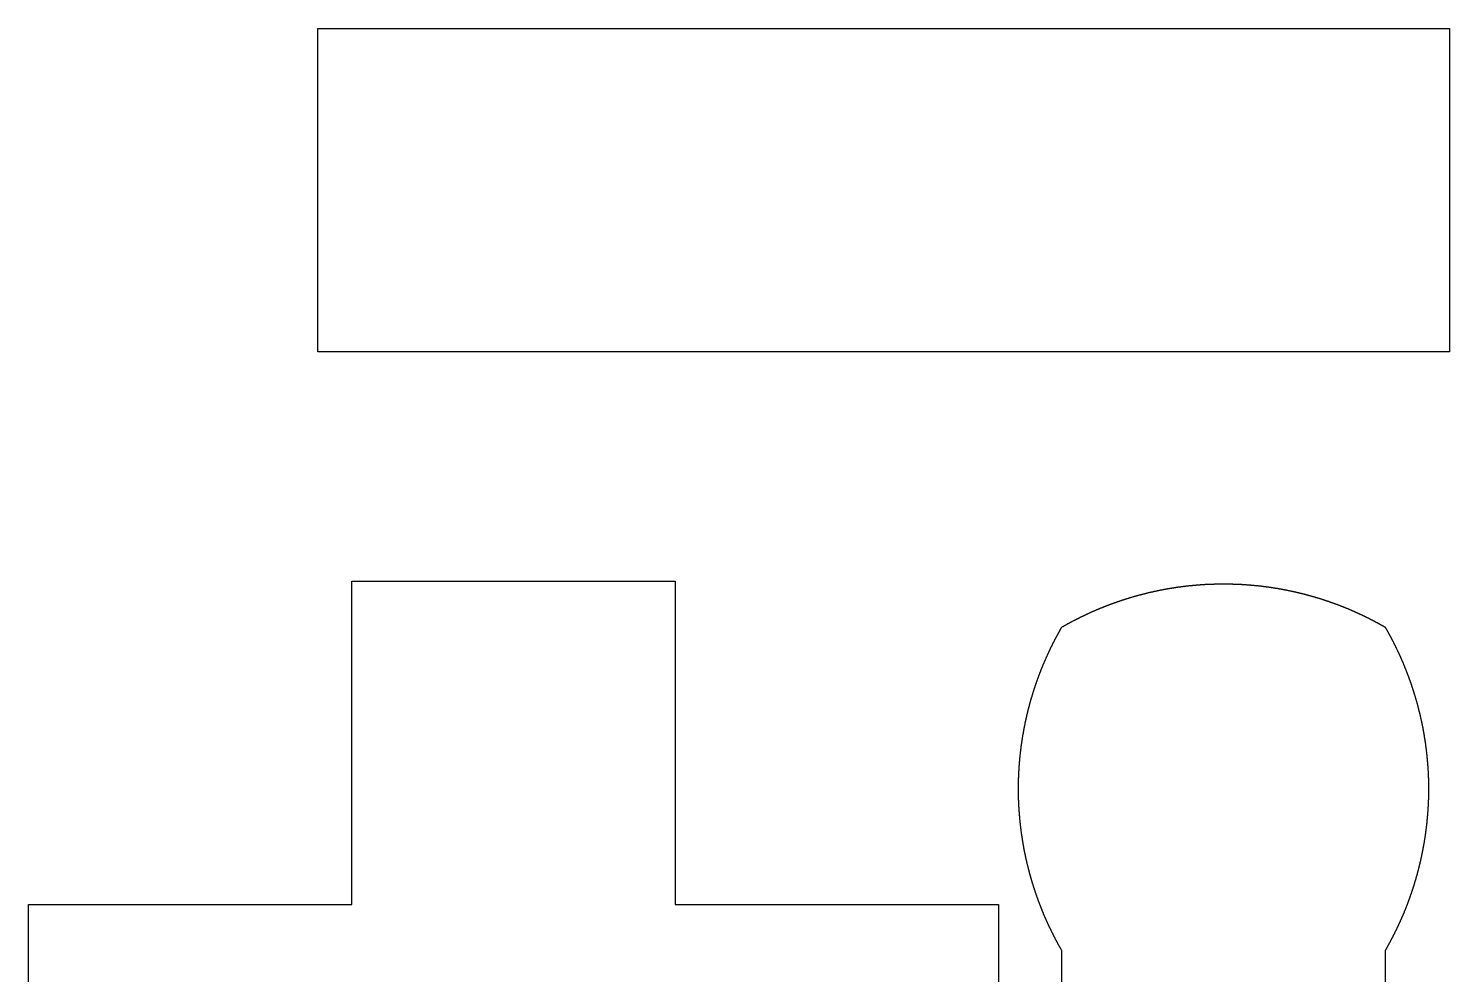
# Model space of a CAD drawing. Header units: metres. Extents: x -51 to 355, y -11 to 313.
# Drawn here: x -50.8 to 172.5, y 141.4 to 290 of the extents above; entities that cross this region are included whole.
import ezdxf

# ---------------------------------------------------------------- set-up
doc = ezdxf.new("R2010")
doc.units = ezdxf.units.M
doc.layers.add('body', color=10, linetype='Continuous')

msp = doc.modelspace()

# ---------------------------------------------------------------- linework, layer by layer
at = {"layer": 'body'}
for points in [[(172.46, 290.02), (172.46, 239.22), (121.66, 239.22), (83.56, 239.22), (45.46, 239.22), (-5.34, 239.22), (-5.34, 290.02), (45.46, 290.02), (83.56, 290.02), (121.66, 290.02), (172.46, 290.02)], [(-50.8, 101.6), (-50.8, 152.4), (-25.4, 152.4), (0, 152.4), (0, 152.4), (0, 177.8), (0, 203.2), (50.8, 203.2), (50.8, 177.8), (50.8, 152.4), (76.2, 152.4), (101.6, 152.4), (101.6, 101.6)], [(111.54, 119.77), (111.54, 145.17), (111.52, 145.2), (111.49, 145.25), (111.46, 145.31), (111.43, 145.36), (111.4, 145.42), (111.37, 145.47), (111.33, 145.53), (111.3, 145.58), (111.27, 145.64), (111.24, 145.69), (111.21, 145.75), (111.18, 145.81), (111.15, 145.86), (111.12, 145.92), (111.09, 145.97), (111.05, 146.03), (111.02, 146.08), (110.99, 146.14), (110.96, 146.2), (110.93, 146.25), (110.9, 146.31), (110.87, 146.36), (110.84, 146.42), (110.81, 146.48), (110.78, 146.53), (110.75, 146.59), (110.72, 146.65), (110.69, 146.7), (110.66, 146.76), (110.63, 146.81), (110.6, 146.87), (110.57, 146.93), (110.54, 146.98), (110.51, 147.04), (110.48, 147.1), (110.45, 147.15), (110.42, 147.21), (110.39, 147.27), (110.36, 147.32), (110.34, 147.38), (110.31, 147.44), (110.28, 147.49), (110.25, 147.55), (110.22, 147.61), (110.19, 147.66), (110.16, 147.72), (110.13, 147.78), (110.11, 147.83), (110.08, 147.89), (110.05, 147.95), (110.02, 148.01), (109.99, 148.06), (109.96, 148.12), (109.94, 148.18), (109.91, 148.23), (109.88, 148.29), (109.85, 148.35), (109.82, 148.41), (109.8, 148.46), (109.77, 148.52), (109.74, 148.58), (109.71, 148.64), (109.69, 148.69), (109.66, 148.75), (109.63, 148.81), (109.6, 148.87), (109.58, 148.92), (109.55, 148.98), (109.52, 149.04), (109.49, 149.1), (109.47, 149.15), (109.44, 149.21), (109.41, 149.27), (109.39, 149.33), (109.36, 149.39), (109.33, 149.44), (109.31, 149.5), (109.28, 149.56), (109.26, 149.62), (109.23, 149.68), (109.2, 149.73), (109.18, 149.79), (109.15, 149.85), (109.12, 149.91), (109.1, 149.97), (109.07, 150.03), (109.05, 150.08), (109.02, 150.14), (109, 150.2), (108.97, 150.26), (108.95, 150.32), (108.92, 150.38), (108.89, 150.43), (108.87, 150.49), (108.84, 150.55), (108.82, 150.61), (108.79, 150.67), (108.77, 150.73), (108.74, 150.79), (108.72, 150.85), (108.69, 150.9), (108.67, 150.96), (108.65, 151.02), (108.62, 151.08), (108.6, 151.14), (108.57, 151.2), (108.55, 151.26), (108.52, 151.32), (108.5, 151.37), (108.48, 151.43), (108.45, 151.49), (108.43, 151.55), (108.4, 151.61), (108.38, 151.67), (108.36, 151.73), (108.33, 151.79), (108.31, 151.85), (108.29, 151.91), (108.26, 151.97), (108.24, 152.03), (108.22, 152.09), (108.19, 152.14), (108.17, 152.2), (108.15, 152.26), (108.12, 152.32), (108.1, 152.38), (108.08, 152.44), (108.06, 152.5), (108.03, 152.56), (108.01, 152.62), (107.99, 152.68), (107.97, 152.74), (107.94, 152.8), (107.92, 152.86), (107.9, 152.92), (107.88, 152.98), (107.85, 153.04), (107.83, 153.1), (107.81, 153.16), (107.79, 153.22), (107.77, 153.28), (107.75, 153.34), (107.72, 153.4), (107.7, 153.46), (107.68, 153.52), (107.66, 153.58), (107.64, 153.64), (107.62, 153.7), (107.6, 153.76), (107.57, 153.82), (107.55, 153.88), (107.53, 153.94), (107.51, 154), (107.49, 154.06), (107.47, 154.12), (107.45, 154.18), (107.43, 154.24), (107.41, 154.3), (107.39, 154.36), (107.37, 154.42), (107.35, 154.48), (107.33, 154.54), (107.31, 154.6), (107.29, 154.66), (107.27, 154.72), (107.25, 154.79), (107.23, 154.85), (107.21, 154.91), (107.19, 154.97), (107.17, 155.03), (107.15, 155.09), (107.13, 155.15), (107.11, 155.21), (107.09, 155.27), (107.07, 155.33), (107.05, 155.39), (107.03, 155.45), (107.02, 155.51), (107, 155.58), (106.98, 155.64), (106.96, 155.7), (106.94, 155.76), (106.92, 155.82), (106.9, 155.88), (106.89, 155.94), (106.87, 156), (106.85, 156.06), (106.83, 156.12), (106.81, 156.19), (106.79, 156.25), (106.78, 156.31), (106.76, 156.37), (106.74, 156.43), (106.72, 156.49), (106.71, 156.55), (106.69, 156.61), (106.67, 156.68), (106.65, 156.74), (106.64, 156.8), (106.62, 156.86), (106.6, 156.92), (106.58, 156.98), (106.57, 157.04), (106.55, 157.11), (106.53, 157.17), (106.52, 157.23), (106.5, 157.29), (106.48, 157.35), (106.47, 157.41), (106.45, 157.47), (106.43, 157.54), (106.42, 157.6), (106.4, 157.66), (106.39, 157.72), (106.37, 157.78), (106.35, 157.84), (106.34, 157.91), (106.32, 157.97), (106.31, 158.03), (106.29, 158.09), (106.27, 158.15), (106.26, 158.22), (106.24, 158.28), (106.23, 158.34), (106.21, 158.4), (106.2, 158.46), (106.18, 158.52), (106.17, 158.59), (106.15, 158.65), (106.14, 158.71), (106.12, 158.77), (106.11, 158.83), (106.09, 158.9), (106.08, 158.96), (106.06, 159.02), (106.05, 159.08), (106.04, 159.14), (106.02, 159.21), (106.01, 159.27), (105.99, 159.33), (105.98, 159.39), (105.96, 159.46), (105.95, 159.52), (105.94, 159.58), (105.92, 159.64), (105.91, 159.7), (105.9, 159.77), (105.88, 159.83), (105.87, 159.89), (105.86, 159.95), (105.84, 160.02), (105.83, 160.08), (105.82, 160.14), (105.8, 160.2), (105.79, 160.27), (105.78, 160.33), (105.76, 160.39), (105.75, 160.45), (105.74, 160.52), (105.73, 160.58), (105.71, 160.64), (105.7, 160.7), (105.69, 160.77), (105.68, 160.83), (105.66, 160.89), (105.65, 160.95), (105.64, 161.02), (105.63, 161.08), (105.62, 161.14), (105.6, 161.2), (105.59, 161.27), (105.58, 161.33), (105.57, 161.39), (105.56, 161.45), (105.55, 161.52), (105.54, 161.58), (105.52, 161.64), (105.51, 161.71), (105.5, 161.77), (105.49, 161.83), (105.48, 161.89), (105.47, 161.96), (105.46, 162.02), (105.45, 162.08), (105.44, 162.15), (105.43, 162.21), (105.42, 162.27), (105.41, 162.33), (105.4, 162.4), (105.39, 162.46), (105.38, 162.52), (105.37, 162.59), (105.36, 162.65), (105.35, 162.71), (105.34, 162.77), (105.33, 162.84), (105.32, 162.9), (105.31, 162.96), (105.3, 163.03), (105.29, 163.09), (105.28, 163.15), (105.27, 163.22), (105.26, 163.28), (105.25, 163.34), (105.24, 163.41), (105.23, 163.47), (105.22, 163.53), (105.21, 163.59), (105.21, 163.66), (105.2, 163.72), (105.19, 163.78), (105.18, 163.85), (105.17, 163.91), (105.16, 163.97), (105.16, 164.04), (105.15, 164.1), (105.14, 164.16), (105.13, 164.23), (105.12, 164.29), (105.12, 164.35), (105.11, 164.42), (105.1, 164.48), (105.09, 164.54), (105.08, 164.61), (105.08, 164.67), (105.07, 164.73), (105.06, 164.8), (105.06, 164.86), (105.05, 164.92), (105.04, 164.99), (105.03, 165.05), (105.03, 165.11), (105.02, 165.18), (105.01, 165.24), (105.01, 165.3), (105, 165.37), (104.99, 165.43), (104.99, 165.49), (104.98, 165.56), (104.98, 165.62), (104.97, 165.68), (104.96, 165.75), (104.96, 165.81), (104.95, 165.87), (104.95, 165.94), (104.94, 166), (104.93, 166.06), (104.93, 166.13), (104.92, 166.19), (104.92, 166.26), (104.91, 166.32), (104.91, 166.38), (104.9, 166.45), (104.9, 166.51), (104.89, 166.57), (104.89, 166.64), (104.88, 166.7), (104.88, 166.76), (104.87, 166.83), (104.87, 166.89), (104.86, 166.95), (104.86, 167.02), (104.85, 167.08), (104.85, 167.14), (104.84, 167.21), (104.84, 167.27), (104.84, 167.34), (104.83, 167.4), (104.83, 167.46), (104.82, 167.53), (104.82, 167.59), (104.82, 167.65), (104.81, 167.72), (104.81, 167.78), (104.81, 167.84), (104.8, 167.91), (104.8, 167.97), (104.8, 168.04), (104.79, 168.1), (104.79, 168.16), (104.79, 168.23), (104.78, 168.29), (104.78, 168.35), (104.78, 168.42), (104.78, 168.48), (104.77, 168.55), (104.77, 168.61), (104.77, 168.67), (104.77, 168.74), (104.76, 168.8), (104.76, 168.86), (104.76, 168.93), (104.76, 168.99), (104.76, 169.06), (104.75, 169.12), (104.75, 169.18), (104.75, 169.25), (104.75, 169.31), (104.75, 169.37), (104.75, 169.44), (104.74, 169.5), (104.74, 169.56), (104.74, 169.63), (104.74, 169.69), (104.74, 169.76), (104.74, 169.82), (104.74, 169.88), (104.74, 169.95), (104.74, 170.01), (104.74, 170.07), (104.74, 170.14), (104.74, 170.2), (104.73, 170.27), (104.73, 170.33), (104.73, 170.39), (104.73, 170.46), (104.73, 170.52), (104.73, 170.58), (104.73, 170.65), (104.73, 170.71), (104.73, 170.78), (104.73, 170.84), (104.73, 170.9), (104.74, 170.97), (104.74, 171.03), (104.74, 171.09), (104.74, 171.16), (104.74, 171.22), (104.74, 171.29), (104.74, 171.35), (104.74, 171.41), (104.74, 171.48), (104.74, 171.54), (104.74, 171.6), (104.75, 171.67), (104.75, 171.73), (104.75, 171.8), (104.75, 171.86), (104.75, 171.92), (104.75, 171.99), (104.76, 172.05), (104.76, 172.11), (104.76, 172.18), (104.76, 172.24), (104.76, 172.31), (104.77, 172.37), (104.77, 172.43), (104.77, 172.5), (104.77, 172.56), (104.78, 172.62), (104.78, 172.69), (104.78, 172.75), (104.78, 172.82), (104.79, 172.88), (104.79, 172.94), (104.79, 173.01), (104.8, 173.07), (104.8, 173.13), (104.8, 173.2), (104.81, 173.26), (104.81, 173.32), (104.81, 173.39), (104.82, 173.45), (104.82, 173.52), (104.82, 173.58), (104.83, 173.64), (104.83, 173.71), (104.83, 173.77), (104.84, 173.83), (104.84, 173.9), (104.85, 173.96), (104.85, 174.02), (104.86, 174.09), (104.86, 174.15), (104.86, 174.22), (104.87, 174.28), (104.87, 174.34), (104.88, 174.41), (104.88, 174.47), (104.89, 174.53), (104.89, 174.6), (104.9, 174.66), (104.9, 174.72), (104.91, 174.79), (104.91, 174.85), (104.92, 174.91), (104.93, 174.98), (104.93, 175.04), (104.94, 175.1), (104.94, 175.17), (104.95, 175.23), (104.95, 175.3), (104.96, 175.36), (104.97, 175.42), (104.97, 175.49), (104.98, 175.55), (104.98, 175.61), (104.99, 175.68), (105, 175.74), (105, 175.8), (105.01, 175.87), (105.02, 175.93), (105.02, 175.99), (105.03, 176.06), (105.04, 176.12), (105.04, 176.18), (105.05, 176.25), (105.06, 176.31), (105.07, 176.37), (105.07, 176.44), (105.08, 176.5), (105.09, 176.56), (105.1, 176.63), (105.1, 176.69), (105.11, 176.75), (105.12, 176.82), (105.13, 176.88), (105.14, 176.94), (105.14, 177.01), (105.15, 177.07), (105.16, 177.13), (105.17, 177.2), (105.18, 177.26), (105.18, 177.32), (105.19, 177.39), (105.2, 177.45), (105.21, 177.51), (105.22, 177.57), (105.23, 177.64), (105.24, 177.7), (105.25, 177.76), (105.25, 177.83), (105.26, 177.89), (105.27, 177.95), (105.28, 178.02), (105.29, 178.08), (105.3, 178.14), (105.31, 178.21), (105.32, 178.27), (105.33, 178.33), (105.34, 178.39), (105.35, 178.46), (105.36, 178.52), (105.37, 178.58), (105.38, 178.65), (105.39, 178.71), (105.4, 178.77), (105.41, 178.84), (105.42, 178.9), (105.43, 178.96), (105.44, 179.02), (105.45, 179.09), (105.46, 179.15), (105.47, 179.21), (105.49, 179.28), (105.5, 179.34), (105.51, 179.4), (105.52, 179.46), (105.53, 179.53), (105.54, 179.59), (105.55, 179.65), (105.56, 179.71), (105.58, 179.78), (105.59, 179.84), (105.6, 179.9), (105.61, 179.97), (105.62, 180.03), (105.63, 180.09), (105.65, 180.15), (105.66, 180.22), (105.67, 180.28), (105.68, 180.34), (105.69, 180.4), (105.71, 180.47), (105.72, 180.53), (105.73, 180.59), (105.74, 180.65), (105.76, 180.72), (105.77, 180.78), (105.78, 180.84), (105.8, 180.9), (105.81, 180.97), (105.82, 181.03), (105.84, 181.09), (105.85, 181.15), (105.86, 181.22), (105.88, 181.28), (105.89, 181.34), (105.9, 181.4), (105.92, 181.46), (105.93, 181.53), (105.94, 181.59), (105.96, 181.65), (105.97, 181.71), (105.99, 181.78), (106, 181.84), (106.01, 181.9), (106.03, 181.96), (106.04, 182.02), (106.06, 182.09), (106.07, 182.15), (106.09, 182.21), (106.1, 182.27), (106.11, 182.33), (106.13, 182.4), (106.14, 182.46), (106.16, 182.52), (106.17, 182.58), (106.19, 182.64), (106.2, 182.71), (106.22, 182.77), (106.24, 182.83), (106.25, 182.89), (106.27, 182.95), (106.28, 183.02), (106.3, 183.08), (106.31, 183.14), (106.33, 183.2), (106.34, 183.26), (106.36, 183.32), (106.38, 183.39), (106.39, 183.45), (106.41, 183.51), (106.43, 183.57), (106.44, 183.63), (106.46, 183.69), (106.47, 183.76), (106.49, 183.82), (106.51, 183.88), (106.52, 183.94), (106.54, 184), (106.56, 184.06), (106.58, 184.12), (106.59, 184.19), (106.61, 184.25), (106.63, 184.31), (106.64, 184.37), (106.66, 184.43), (106.68, 184.49), (106.7, 184.55), (106.71, 184.62), (106.73, 184.68), (106.75, 184.74), (106.77, 184.8), (106.79, 184.86), (106.8, 184.92), (106.82, 184.98), (106.84, 185.04), (106.86, 185.1), (106.88, 185.17), (106.89, 185.23), (106.91, 185.29), (106.93, 185.35), (106.95, 185.41), (106.97, 185.47), (106.99, 185.53), (107.01, 185.59), (107.02, 185.65), (107.04, 185.71), (107.06, 185.78), (107.08, 185.84), (107.1, 185.9), (107.12, 185.96), (107.14, 186.02), (107.16, 186.08), (107.18, 186.14), (107.2, 186.2), (107.22, 186.26), (107.24, 186.32), (107.26, 186.38), (107.28, 186.44), (107.3, 186.5), (107.32, 186.56), (107.34, 186.62), (107.36, 186.69), (107.38, 186.75), (107.4, 186.81), (107.42, 186.87), (107.44, 186.93), (107.46, 186.99), (107.48, 187.05), (107.5, 187.11), (107.52, 187.17), (107.54, 187.23), (107.56, 187.29), (107.58, 187.35), (107.61, 187.41), (107.63, 187.47), (107.65, 187.53), (107.67, 187.59), (107.69, 187.65), (107.71, 187.71), (107.73, 187.77), (107.76, 187.83), (107.78, 187.89), (107.8, 187.95), (107.82, 188.01), (107.84, 188.07), (107.86, 188.13), (107.89, 188.19), (107.91, 188.25), (107.93, 188.31), (107.95, 188.37), (107.98, 188.43), (108, 188.49), (108.02, 188.55), (108.04, 188.61), (108.07, 188.67), (108.09, 188.73), (108.11, 188.78), (108.13, 188.84), (108.16, 188.9), (108.18, 188.96), (108.2, 189.02), (108.23, 189.08), (108.25, 189.14), (108.27, 189.2), (108.3, 189.26), (108.32, 189.32), (108.34, 189.38), (108.37, 189.44), (108.39, 189.5), (108.42, 189.56), (108.44, 189.62), (108.46, 189.67), (108.49, 189.73), (108.51, 189.79), (108.54, 189.85), (108.56, 189.91), (108.58, 189.97), (108.61, 190.03), (108.63, 190.09), (108.66, 190.15), (108.68, 190.2), (108.71, 190.26), (108.73, 190.32), (108.76, 190.38), (108.78, 190.44), (108.81, 190.5), (108.83, 190.56), (108.86, 190.62), (108.88, 190.67), (108.91, 190.73), (108.93, 190.79), (108.96, 190.85), (108.98, 190.91), (109.01, 190.97), (109.03, 191.02), (109.06, 191.08), (109.09, 191.14), (109.11, 191.2), (109.14, 191.26), (109.16, 191.32), (109.19, 191.37), (109.22, 191.43), (109.24, 191.49), (109.27, 191.55), (109.29, 191.61), (109.32, 191.66), (109.35, 191.72), (109.37, 191.78), (109.4, 191.84), (109.43, 191.9), (109.45, 191.95), (109.48, 192.01), (109.51, 192.07), (109.53, 192.13), (109.56, 192.19), (109.59, 192.24), (109.62, 192.3), (109.64, 192.36), (109.67, 192.42), (109.7, 192.47), (109.73, 192.53), (109.75, 192.59), (109.78, 192.65), (109.81, 192.7), (109.84, 192.76), (109.86, 192.82), (109.89, 192.87), (109.92, 192.93), (109.95, 192.99), (109.98, 193.05), (110.01, 193.1), (110.03, 193.16), (110.06, 193.22), (110.09, 193.28), (110.12, 193.33), (110.15, 193.39), (110.18, 193.45), (110.2, 193.5), (110.23, 193.56), (110.26, 193.62), (110.29, 193.67), (110.32, 193.73), (110.35, 193.79), (110.38, 193.84), (110.41, 193.9), (110.44, 193.96), (110.47, 194.01), (110.5, 194.07), (110.53, 194.13), (110.56, 194.18), (110.59, 194.24), (110.61, 194.3), (110.64, 194.35), (110.67, 194.41), (110.7, 194.46), (110.73, 194.52), (110.76, 194.58), (110.79, 194.63), (110.82, 194.69), (110.86, 194.75), (110.89, 194.8), (110.92, 194.86), (110.95, 194.91), (110.98, 194.97), (111.01, 195.03), (111.04, 195.08), (111.07, 195.14), (111.1, 195.19), (111.13, 195.25), (111.16, 195.3), (111.19, 195.36), (111.22, 195.42), (111.26, 195.47), (111.29, 195.53), (111.32, 195.58), (111.35, 195.64), (111.38, 195.69), (111.41, 195.75), (111.44, 195.8), (111.48, 195.86), (111.51, 195.91), (111.54, 195.97), (111.57, 195.98), (111.62, 196.02), (111.68, 196.05), (111.73, 196.08), (111.79, 196.11), (111.84, 196.14), (111.9, 196.17), (111.95, 196.21), (112.01, 196.24), (112.06, 196.27), (112.12, 196.3), (112.18, 196.33), (112.23, 196.36), (112.29, 196.39), (112.34, 196.42), (112.4, 196.45), (112.45, 196.49), (112.51, 196.52), (112.57, 196.55), (112.62, 196.58), (112.68, 196.61), (112.73, 196.64), (112.79, 196.67), (112.85, 196.7), (112.9, 196.73), (112.96, 196.76), (113.02, 196.79), (113.07, 196.82), (113.13, 196.85), (113.18, 196.88), (113.24, 196.91), (113.3, 196.94), (113.35, 196.97), (113.41, 197), (113.47, 197.03), (113.52, 197.06), (113.58, 197.09), (113.64, 197.12), (113.69, 197.14), (113.75, 197.17), (113.81, 197.2), (113.86, 197.23), (113.92, 197.26), (113.98, 197.29), (114.03, 197.32), (114.09, 197.35), (114.15, 197.38), (114.2, 197.4), (114.26, 197.43), (114.32, 197.46), (114.38, 197.49), (114.43, 197.52), (114.49, 197.55), (114.55, 197.57), (114.6, 197.6), (114.66, 197.63), (114.72, 197.66), (114.78, 197.69), (114.83, 197.71), (114.89, 197.74), (114.95, 197.77), (115.01, 197.8), (115.06, 197.82), (115.12, 197.85), (115.18, 197.88), (115.24, 197.91), (115.29, 197.93), (115.35, 197.96), (115.41, 197.99), (115.47, 198.01), (115.52, 198.04), (115.58, 198.07), (115.64, 198.09), (115.7, 198.12), (115.76, 198.15), (115.81, 198.17), (115.87, 198.2), (115.93, 198.23), (115.99, 198.25), (116.05, 198.28), (116.1, 198.31), (116.16, 198.33), (116.22, 198.36), (116.28, 198.38), (116.34, 198.41), (116.4, 198.44), (116.45, 198.46), (116.51, 198.49), (116.57, 198.51), (116.63, 198.54), (116.69, 198.56), (116.75, 198.59), (116.8, 198.61), (116.86, 198.64), (116.92, 198.67), (116.98, 198.69), (117.04, 198.72), (117.1, 198.74), (117.16, 198.76), (117.22, 198.79), (117.27, 198.81), (117.33, 198.84), (117.39, 198.86), (117.45, 198.89), (117.51, 198.91), (117.57, 198.94), (117.63, 198.96), (117.69, 198.99), (117.75, 199.01), (117.8, 199.03), (117.86, 199.06), (117.92, 199.08), (117.98, 199.11), (118.04, 199.13), (118.1, 199.15), (118.16, 199.18), (118.22, 199.2), (118.28, 199.22), (118.34, 199.25), (118.4, 199.27), (118.46, 199.29), (118.51, 199.32), (118.57, 199.34), (118.63, 199.36), (118.69, 199.39), (118.75, 199.41), (118.81, 199.43), (118.87, 199.45), (118.93, 199.48), (118.99, 199.5), (119.05, 199.52), (119.11, 199.54), (119.17, 199.57), (119.23, 199.59), (119.29, 199.61), (119.35, 199.63), (119.41, 199.65), (119.47, 199.68), (119.53, 199.7), (119.59, 199.72), (119.65, 199.74), (119.71, 199.76), (119.77, 199.79), (119.83, 199.81), (119.89, 199.83), (119.95, 199.85), (120.01, 199.87), (120.07, 199.89), (120.13, 199.91), (120.19, 199.93), (120.25, 199.96), (120.31, 199.98), (120.37, 200), (120.43, 200.02), (120.49, 200.04), (120.55, 200.06), (120.61, 200.08), (120.67, 200.1), (120.73, 200.12), (120.79, 200.14), (120.85, 200.16), (120.91, 200.18), (120.97, 200.2), (121.03, 200.22), (121.1, 200.24), (121.16, 200.26), (121.22, 200.28), (121.28, 200.3), (121.34, 200.32), (121.4, 200.34), (121.46, 200.36), (121.52, 200.38), (121.58, 200.4), (121.64, 200.42), (121.7, 200.44), (121.76, 200.46), (121.82, 200.47), (121.88, 200.49), (121.95, 200.51), (122.01, 200.53), (122.07, 200.55), (122.13, 200.57), (122.19, 200.59), (122.25, 200.61), (122.31, 200.62), (122.37, 200.64), (122.43, 200.66), (122.49, 200.68), (122.56, 200.7), (122.62, 200.71), (122.68, 200.73), (122.74, 200.75), (122.8, 200.77), (122.86, 200.79), (122.92, 200.8), (122.98, 200.82), (123.05, 200.84), (123.11, 200.86), (123.17, 200.87), (123.23, 200.89), (123.29, 200.91), (123.35, 200.92), (123.41, 200.94), (123.48, 200.96), (123.54, 200.98), (123.6, 200.99), (123.66, 201.01), (123.72, 201.03), (123.78, 201.04), (123.84, 201.06), (123.91, 201.07), (123.97, 201.09), (124.03, 201.11), (124.09, 201.12), (124.15, 201.14), (124.21, 201.16), (124.28, 201.17), (124.34, 201.19), (124.4, 201.2), (124.46, 201.22), (124.52, 201.23), (124.59, 201.25), (124.65, 201.27), (124.71, 201.28), (124.77, 201.3), (124.83, 201.31), (124.89, 201.33), (124.96, 201.34), (125.02, 201.36), (125.08, 201.37), (125.14, 201.39), (125.2, 201.4), (125.27, 201.42), (125.33, 201.43), (125.39, 201.45), (125.45, 201.46), (125.51, 201.47), (125.58, 201.49), (125.64, 201.5), (125.7, 201.52), (125.76, 201.53), (125.83, 201.54), (125.89, 201.56), (125.95, 201.57), (126.01, 201.59), (126.07, 201.6), (126.14, 201.61), (126.2, 201.63), (126.26, 201.64), (126.32, 201.65), (126.39, 201.67), (126.45, 201.68), (126.51, 201.69), (126.57, 201.71), (126.64, 201.72), (126.7, 201.73), (126.76, 201.75), (126.82, 201.76), (126.89, 201.77), (126.95, 201.78), (127.01, 201.8), (127.07, 201.81), (127.14, 201.82), (127.2, 201.83), (127.26, 201.84), (127.32, 201.86), (127.39, 201.87), (127.45, 201.88), (127.51, 201.89), (127.57, 201.9), (127.64, 201.92), (127.7, 201.93), (127.76, 201.94), (127.82, 201.95), (127.89, 201.96), (127.95, 201.97), (128.01, 201.98), (128.08, 202), (128.14, 202.01), (128.2, 202.02), (128.26, 202.03), (128.33, 202.04), (128.39, 202.05), (128.45, 202.06), (128.52, 202.07), (128.58, 202.08), (128.64, 202.09), (128.7, 202.1), (128.77, 202.11), (128.83, 202.12), (128.89, 202.13), (128.96, 202.14), (129.02, 202.15), (129.08, 202.16), (129.14, 202.17), (129.21, 202.18), (129.27, 202.19), (129.33, 202.2), (129.4, 202.21), (129.46, 202.22), (129.52, 202.23), (129.59, 202.24), (129.65, 202.25), (129.71, 202.26), (129.78, 202.27), (129.84, 202.28), (129.9, 202.29), (129.96, 202.29), (130.03, 202.3), (130.09, 202.31), (130.15, 202.32), (130.22, 202.33), (130.28, 202.34), (130.34, 202.35), (130.41, 202.35), (130.47, 202.36), (130.53, 202.37), (130.6, 202.38), (130.66, 202.39), (130.72, 202.39), (130.79, 202.4), (130.85, 202.41), (130.91, 202.42), (130.98, 202.42), (131.04, 202.43), (131.1, 202.44), (131.17, 202.45), (131.23, 202.45), (131.29, 202.46), (131.36, 202.47), (131.42, 202.47), (131.48, 202.48), (131.55, 202.49), (131.61, 202.5), (131.67, 202.5), (131.74, 202.51), (131.8, 202.51), (131.86, 202.52), (131.93, 202.53), (131.99, 202.53), (132.05, 202.54), (132.12, 202.55), (132.18, 202.55), (132.24, 202.56), (132.31, 202.56), (132.37, 202.57), (132.43, 202.58), (132.5, 202.58), (132.56, 202.59), (132.63, 202.59), (132.69, 202.6), (132.75, 202.6), (132.82, 202.61), (132.88, 202.61), (132.94, 202.62), (133.01, 202.62), (133.07, 202.63), (133.13, 202.63), (133.2, 202.64), (133.26, 202.64), (133.32, 202.65), (133.39, 202.65), (133.45, 202.66), (133.51, 202.66), (133.58, 202.66), (133.64, 202.67), (133.71, 202.67), (133.77, 202.68), (133.83, 202.68), (133.9, 202.68), (133.96, 202.69), (134.02, 202.69), (134.09, 202.7), (134.15, 202.7), (134.21, 202.7), (134.28, 202.71), (134.34, 202.71), (134.41, 202.71), (134.47, 202.72), (134.53, 202.72), (134.6, 202.72), (134.66, 202.72), (134.72, 202.73), (134.79, 202.73), (134.85, 202.73), (134.92, 202.74), (134.98, 202.74), (135.04, 202.74), (135.11, 202.74), (135.17, 202.74), (135.23, 202.75), (135.3, 202.75), (135.36, 202.75), (135.43, 202.75), (135.49, 202.75), (135.55, 202.76), (135.62, 202.76), (135.68, 202.76), (135.74, 202.76), (135.81, 202.76), (135.87, 202.76), (135.93, 202.77), (136, 202.77), (136.06, 202.77), (136.13, 202.77), (136.19, 202.77), (136.25, 202.77), (136.32, 202.77), (136.38, 202.77), (136.44, 202.77), (136.51, 202.77), (136.57, 202.77), (136.64, 202.77), (136.7, 202.77), (136.76, 202.78), (136.83, 202.78), (136.89, 202.78), (136.95, 202.78), (137.02, 202.78), (137.08, 202.78), (137.15, 202.77), (137.21, 202.77), (137.27, 202.77), (137.34, 202.77), (137.4, 202.77), (137.46, 202.77), (137.53, 202.77), (137.59, 202.77), (137.66, 202.77), (137.72, 202.77), (137.78, 202.77), (137.85, 202.77), (137.91, 202.77), (137.97, 202.76), (138.04, 202.76), (138.1, 202.76), (138.17, 202.76), (138.23, 202.76), (138.29, 202.76), (138.36, 202.76), (138.42, 202.75), (138.48, 202.75), (138.55, 202.75), (138.61, 202.75), (138.68, 202.75), (138.74, 202.74), (138.8, 202.74), (138.87, 202.74), (138.93, 202.74), (138.99, 202.73), (139.06, 202.73), (139.12, 202.73), (139.19, 202.73), (139.25, 202.72), (139.31, 202.72), (139.38, 202.72), (139.44, 202.71), (139.5, 202.71), (139.57, 202.71), (139.63, 202.7), (139.69, 202.7), (139.76, 202.7), (139.82, 202.69), (139.89, 202.69), (139.95, 202.69), (140.01, 202.68), (140.08, 202.68), (140.14, 202.67), (140.2, 202.67), (140.27, 202.67), (140.33, 202.66), (140.39, 202.66), (140.46, 202.65), (140.52, 202.65), (140.59, 202.64), (140.65, 202.64), (140.71, 202.64), (140.78, 202.63), (140.84, 202.63), (140.9, 202.62), (140.97, 202.62), (141.03, 202.61), (141.09, 202.61), (141.16, 202.6), (141.22, 202.59), (141.28, 202.59), (141.35, 202.58), (141.41, 202.58), (141.48, 202.57), (141.54, 202.57), (141.6, 202.56), (141.67, 202.56), (141.73, 202.55), (141.79, 202.54), (141.86, 202.54), (141.92, 202.53), (141.98, 202.52), (142.05, 202.52), (142.11, 202.51), (142.17, 202.51), (142.24, 202.5), (142.3, 202.49), (142.36, 202.49), (142.43, 202.48), (142.49, 202.47), (142.55, 202.46), (142.62, 202.46), (142.68, 202.45), (142.74, 202.44), (142.81, 202.44), (142.87, 202.43), (142.93, 202.42), (143, 202.41), (143.06, 202.41), (143.12, 202.4), (143.19, 202.39), (143.25, 202.38), (143.31, 202.37), (143.38, 202.37), (143.44, 202.36), (143.5, 202.35), (143.57, 202.34), (143.63, 202.33), (143.69, 202.32), (143.76, 202.32), (143.82, 202.31), (143.88, 202.3), (143.94, 202.29), (144.01, 202.28), (144.07, 202.27), (144.13, 202.26), (144.2, 202.25), (144.26, 202.25), (144.32, 202.24), (144.39, 202.23), (144.45, 202.22), (144.51, 202.21), (144.58, 202.2), (144.64, 202.19), (144.7, 202.18), (144.76, 202.17), (144.83, 202.16), (144.89, 202.15), (144.95, 202.14), (145.02, 202.13), (145.08, 202.12), (145.14, 202.11), (145.21, 202.1), (145.27, 202.09), (145.33, 202.08), (145.39, 202.07), (145.46, 202.06), (145.52, 202.05), (145.58, 202.03), (145.65, 202.02), (145.71, 202.01), (145.77, 202), (145.83, 201.99), (145.9, 201.98), (145.96, 201.97), (146.02, 201.96), (146.08, 201.95), (146.15, 201.93), (146.21, 201.92), (146.27, 201.91), (146.34, 201.9), (146.4, 201.89), (146.46, 201.88), (146.52, 201.86), (146.59, 201.85), (146.65, 201.84), (146.71, 201.83), (146.77, 201.81), (146.84, 201.8), (146.9, 201.79), (146.96, 201.78), (147.02, 201.76), (147.09, 201.75), (147.15, 201.74), (147.21, 201.73), (147.27, 201.71), (147.34, 201.7), (147.4, 201.69), (147.46, 201.67), (147.52, 201.66), (147.59, 201.65), (147.65, 201.63), (147.71, 201.62), (147.77, 201.61), (147.83, 201.59), (147.9, 201.58), (147.96, 201.57), (148.02, 201.55), (148.08, 201.54), (148.15, 201.52), (148.21, 201.51), (148.27, 201.5), (148.33, 201.48), (148.39, 201.47), (148.46, 201.45), (148.52, 201.44), (148.58, 201.42), (148.64, 201.41), (148.7, 201.39), (148.77, 201.38), (148.83, 201.36), (148.89, 201.35), (148.95, 201.33), (149.01, 201.32), (149.08, 201.3), (149.14, 201.29), (149.2, 201.27), (149.26, 201.26), (149.32, 201.24), (149.39, 201.23), (149.45, 201.21), (149.51, 201.2), (149.57, 201.18), (149.63, 201.16), (149.69, 201.15), (149.76, 201.13), (149.82, 201.12), (149.88, 201.1), (149.94, 201.08), (150, 201.07), (150.06, 201.05), (150.13, 201.03), (150.19, 201.02), (150.25, 201), (150.31, 200.98), (150.37, 200.97), (150.43, 200.95), (150.49, 200.93), (150.56, 200.92), (150.62, 200.9), (150.68, 200.88), (150.74, 200.86), (150.8, 200.85), (150.86, 200.83), (150.92, 200.81), (150.99, 200.79), (151.05, 200.78), (151.11, 200.76), (151.17, 200.74), (151.23, 200.72), (151.29, 200.71), (151.35, 200.69), (151.41, 200.67), (151.47, 200.65), (151.54, 200.63), (151.6, 200.61), (151.66, 200.6), (151.72, 200.58), (151.78, 200.56), (151.84, 200.54), (151.9, 200.52), (151.96, 200.5), (152.02, 200.48), (152.08, 200.47), (152.15, 200.45), (152.21, 200.43), (152.27, 200.41), (152.33, 200.39), (152.39, 200.37), (152.45, 200.35), (152.51, 200.33), (152.57, 200.31), (152.63, 200.29), (152.69, 200.27), (152.75, 200.25), (152.81, 200.23), (152.87, 200.21), (152.93, 200.19), (152.99, 200.17), (153.06, 200.15), (153.12, 200.13), (153.18, 200.11), (153.24, 200.09), (153.3, 200.07), (153.36, 200.05), (153.42, 200.03), (153.48, 200.01), (153.54, 199.99), (153.6, 199.97), (153.66, 199.95), (153.72, 199.92), (153.78, 199.9), (153.84, 199.88), (153.9, 199.86), (153.96, 199.84), (154.02, 199.82), (154.08, 199.8), (154.14, 199.78), (154.2, 199.75), (154.26, 199.73), (154.32, 199.71), (154.38, 199.69), (154.44, 199.67), (154.5, 199.64), (154.56, 199.62), (154.62, 199.6), (154.68, 199.58), (154.74, 199.56), (154.8, 199.53), (154.86, 199.51), (154.92, 199.49), (154.98, 199.47), (155.04, 199.44), (155.1, 199.42), (155.15, 199.4), (155.21, 199.37), (155.27, 199.35), (155.33, 199.33), (155.39, 199.31), (155.45, 199.28), (155.51, 199.26), (155.57, 199.24), (155.63, 199.21), (155.69, 199.19), (155.75, 199.17), (155.81, 199.14), (155.87, 199.12), (155.93, 199.09), (155.99, 199.07), (156.04, 199.05), (156.1, 199.02), (156.16, 199), (156.22, 198.97), (156.28, 198.95), (156.34, 198.93), (156.4, 198.9), (156.46, 198.88), (156.52, 198.85), (156.57, 198.83), (156.63, 198.8), (156.69, 198.78), (156.75, 198.75), (156.81, 198.73), (156.87, 198.7), (156.93, 198.68), (156.99, 198.65), (157.04, 198.63), (157.1, 198.6), (157.16, 198.58), (157.22, 198.55), (157.28, 198.53), (157.34, 198.5), (157.39, 198.48), (157.45, 198.45), (157.51, 198.42), (157.57, 198.4), (157.63, 198.37), (157.69, 198.35), (157.74, 198.32), (157.8, 198.29), (157.86, 198.27), (157.92, 198.24), (157.98, 198.21), (158.03, 198.19), (158.09, 198.16), (158.15, 198.14), (158.21, 198.11), (158.27, 198.08), (158.32, 198.06), (158.38, 198.03), (158.44, 198), (158.5, 197.97), (158.56, 197.95), (158.61, 197.92), (158.67, 197.89), (158.73, 197.87), (158.79, 197.84), (158.84, 197.81), (158.9, 197.78), (158.96, 197.76), (159.02, 197.73), (159.07, 197.7), (159.13, 197.67), (159.19, 197.64), (159.25, 197.62), (159.3, 197.59), (159.36, 197.56), (159.42, 197.53), (159.47, 197.5), (159.53, 197.48), (159.59, 197.45), (159.65, 197.42), (159.7, 197.39), (159.76, 197.36), (159.82, 197.33), (159.87, 197.3), (159.93, 197.28), (159.99, 197.25), (160.04, 197.22), (160.1, 197.19), (160.16, 197.16), (160.21, 197.13), (160.27, 197.1), (160.33, 197.07), (160.38, 197.04), (160.44, 197.01), (160.5, 196.98), (160.55, 196.95), (160.61, 196.92), (160.67, 196.89), (160.72, 196.86), (160.78, 196.83), (160.83, 196.8), (160.89, 196.77), (160.95, 196.74), (161, 196.71), (161.06, 196.68), (161.12, 196.65), (161.17, 196.62), (161.23, 196.59), (161.28, 196.56), (161.34, 196.53), (161.4, 196.5), (161.45, 196.47), (161.51, 196.44), (161.56, 196.41), (161.62, 196.38), (161.67, 196.35), (161.73, 196.32), (161.79, 196.28), (161.84, 196.25), (161.9, 196.22), (161.95, 196.19), (162.01, 196.16), (162.06, 196.13), (162.12, 196.1), (162.17, 196.06), (162.23, 196.03), (162.28, 196), (162.34, 195.97), (162.35, 195.94), (162.39, 195.89), (162.42, 195.83), (162.45, 195.78), (162.48, 195.72), (162.51, 195.67), (162.54, 195.61), (162.58, 195.56), (162.61, 195.5), (162.64, 195.44), (162.67, 195.39), (162.7, 195.33), (162.73, 195.28), (162.76, 195.22), (162.79, 195.17), (162.82, 195.11), (162.86, 195.05), (162.89, 195), (162.92, 194.94), (162.95, 194.89), (162.98, 194.83), (163.01, 194.77), (163.04, 194.72), (163.07, 194.66), (163.1, 194.61), (163.13, 194.55), (163.16, 194.49), (163.19, 194.44), (163.22, 194.38), (163.25, 194.32), (163.28, 194.27), (163.31, 194.21), (163.34, 194.16), (163.37, 194.1), (163.4, 194.04), (163.43, 193.99), (163.46, 193.93), (163.49, 193.87), (163.51, 193.82), (163.54, 193.76), (163.57, 193.7), (163.6, 193.65), (163.63, 193.59), (163.66, 193.53), (163.69, 193.48), (163.72, 193.42), (163.75, 193.36), (163.77, 193.3), (163.8, 193.25), (163.83, 193.19), (163.86, 193.13), (163.89, 193.08), (163.92, 193.02), (163.94, 192.96), (163.97, 192.9), (164, 192.85), (164.03, 192.79), (164.06, 192.73), (164.08, 192.68), (164.11, 192.62), (164.14, 192.56), (164.17, 192.5), (164.19, 192.45), (164.22, 192.39), (164.25, 192.33), (164.28, 192.27), (164.3, 192.22), (164.33, 192.16), (164.36, 192.1), (164.38, 192.04), (164.41, 191.98), (164.44, 191.93), (164.46, 191.87), (164.49, 191.81), (164.52, 191.75), (164.54, 191.69), (164.57, 191.64), (164.6, 191.58), (164.62, 191.52), (164.65, 191.46), (164.68, 191.4), (164.7, 191.35), (164.73, 191.29), (164.75, 191.23), (164.78, 191.17), (164.81, 191.11), (164.83, 191.06), (164.86, 191), (164.88, 190.94), (164.91, 190.88), (164.93, 190.82), (164.96, 190.76), (164.98, 190.7), (165.01, 190.65), (165.04, 190.59), (165.06, 190.53), (165.09, 190.47), (165.11, 190.41), (165.14, 190.35), (165.16, 190.29), (165.18, 190.24), (165.21, 190.18), (165.23, 190.12), (165.26, 190.06), (165.28, 190), (165.31, 189.94), (165.33, 189.88), (165.36, 189.82), (165.38, 189.76), (165.4, 189.7), (165.43, 189.65), (165.45, 189.59), (165.48, 189.53), (165.5, 189.47), (165.52, 189.41), (165.55, 189.35), (165.57, 189.29), (165.59, 189.23), (165.62, 189.17), (165.64, 189.11), (165.66, 189.05), (165.69, 188.99), (165.71, 188.93), (165.73, 188.88), (165.76, 188.82), (165.78, 188.76), (165.8, 188.7), (165.82, 188.64), (165.85, 188.58), (165.87, 188.52), (165.89, 188.46), (165.91, 188.4), (165.94, 188.34), (165.96, 188.28), (165.98, 188.22), (166, 188.16), (166.02, 188.1), (166.05, 188.04), (166.07, 187.98), (166.09, 187.92), (166.11, 187.86), (166.13, 187.8), (166.16, 187.74), (166.18, 187.68), (166.2, 187.62), (166.22, 187.56), (166.24, 187.5), (166.26, 187.44), (166.28, 187.38), (166.3, 187.32), (166.33, 187.26), (166.35, 187.2), (166.37, 187.14), (166.39, 187.08), (166.41, 187.02), (166.43, 186.96), (166.45, 186.9), (166.47, 186.84), (166.49, 186.78), (166.51, 186.72), (166.53, 186.66), (166.55, 186.6), (166.57, 186.54), (166.59, 186.47), (166.61, 186.41), (166.63, 186.35), (166.65, 186.29), (166.67, 186.23), (166.69, 186.17), (166.71, 186.11), (166.73, 186.05), (166.75, 185.99), (166.77, 185.93), (166.79, 185.87), (166.81, 185.81), (166.83, 185.75), (166.84, 185.69), (166.86, 185.62), (166.88, 185.56), (166.9, 185.5), (166.92, 185.44), (166.94, 185.38), (166.96, 185.32), (166.98, 185.26), (166.99, 185.2), (167.01, 185.14), (167.03, 185.08), (167.05, 185.01), (167.07, 184.95), (167.08, 184.89), (167.1, 184.83), (167.12, 184.77), (167.14, 184.71), (167.16, 184.65), (167.17, 184.59), (167.19, 184.52), (167.21, 184.46), (167.23, 184.4), (167.24, 184.34), (167.26, 184.28), (167.28, 184.22), (167.29, 184.16), (167.31, 184.1), (167.33, 184.03), (167.35, 183.97), (167.36, 183.91), (167.38, 183.85), (167.4, 183.79), (167.41, 183.73), (167.43, 183.66), (167.45, 183.6), (167.46, 183.54), (167.48, 183.48), (167.49, 183.42), (167.51, 183.36), (167.53, 183.29), (167.54, 183.23), (167.56, 183.17), (167.57, 183.11), (167.59, 183.05), (167.6, 182.99), (167.62, 182.92), (167.64, 182.86), (167.65, 182.8), (167.67, 182.74), (167.68, 182.68), (167.7, 182.61), (167.71, 182.55), (167.73, 182.49), (167.74, 182.43), (167.76, 182.37), (167.77, 182.3), (167.79, 182.24), (167.8, 182.18), (167.82, 182.12), (167.83, 182.06), (167.84, 181.99), (167.86, 181.93), (167.87, 181.87), (167.89, 181.81), (167.9, 181.75), (167.91, 181.68), (167.93, 181.62), (167.94, 181.56), (167.96, 181.5), (167.97, 181.43), (167.98, 181.37), (168, 181.31), (168.01, 181.25), (168.02, 181.19), (168.04, 181.12), (168.05, 181.06), (168.06, 181), (168.08, 180.94), (168.09, 180.87), (168.1, 180.81), (168.12, 180.75), (168.13, 180.69), (168.14, 180.62), (168.15, 180.56), (168.17, 180.5), (168.18, 180.44), (168.19, 180.37), (168.2, 180.31), (168.21, 180.25), (168.23, 180.19), (168.24, 180.12), (168.25, 180.06), (168.26, 180), (168.27, 179.94), (168.29, 179.87), (168.3, 179.81), (168.31, 179.75), (168.32, 179.68), (168.33, 179.62), (168.34, 179.56), (168.36, 179.5), (168.37, 179.43), (168.38, 179.37), (168.39, 179.31), (168.4, 179.25), (168.41, 179.18), (168.42, 179.12), (168.43, 179.06), (168.44, 178.99), (168.45, 178.93), (168.46, 178.87), (168.47, 178.81), (168.48, 178.74), (168.49, 178.68), (168.5, 178.62), (168.51, 178.55), (168.52, 178.49), (168.53, 178.43), (168.54, 178.36), (168.55, 178.3), (168.56, 178.24), (168.57, 178.18), (168.58, 178.11), (168.59, 178.05), (168.6, 177.99), (168.61, 177.92), (168.62, 177.86), (168.63, 177.8), (168.64, 177.73), (168.65, 177.67), (168.66, 177.61), (168.66, 177.54), (168.67, 177.48), (168.68, 177.42), (168.69, 177.36), (168.7, 177.29), (168.71, 177.23), (168.72, 177.17), (168.72, 177.1), (168.73, 177.04), (168.74, 176.98), (168.75, 176.91), (168.76, 176.85), (168.76, 176.79), (168.77, 176.72), (168.78, 176.66), (168.79, 176.6), (168.79, 176.53), (168.8, 176.47), (168.81, 176.41), (168.82, 176.34), (168.82, 176.28), (168.83, 176.22), (168.84, 176.15), (168.84, 176.09), (168.85, 176.03), (168.86, 175.96), (168.87, 175.9), (168.87, 175.84), (168.88, 175.77), (168.88, 175.71), (168.89, 175.65), (168.9, 175.58), (168.9, 175.52), (168.91, 175.46), (168.92, 175.39), (168.92, 175.33), (168.93, 175.26), (168.93, 175.2), (168.94, 175.14), (168.95, 175.07), (168.95, 175.01), (168.96, 174.95), (168.96, 174.88), (168.97, 174.82), (168.97, 174.76), (168.98, 174.69), (168.98, 174.63), (168.99, 174.57), (168.99, 174.5), (169, 174.44), (169, 174.38), (169.01, 174.31), (169.01, 174.25), (169.02, 174.18), (169.02, 174.12), (169.03, 174.06), (169.03, 173.99), (169.03, 173.93), (169.04, 173.87), (169.04, 173.8), (169.05, 173.74), (169.05, 173.68), (169.05, 173.61), (169.06, 173.55), (169.06, 173.49), (169.07, 173.42), (169.07, 173.36), (169.07, 173.29), (169.08, 173.23), (169.08, 173.17), (169.08, 173.1), (169.09, 173.04), (169.09, 172.98), (169.09, 172.91), (169.09, 172.85), (169.1, 172.78), (169.1, 172.72), (169.1, 172.66), (169.11, 172.59), (169.11, 172.53), (169.11, 172.47), (169.11, 172.4), (169.11, 172.34), (169.12, 172.28), (169.12, 172.21), (169.12, 172.15), (169.12, 172.08), (169.12, 172.02), (169.13, 171.96), (169.13, 171.89), (169.13, 171.83), (169.13, 171.77), (169.13, 171.7), (169.13, 171.64), (169.14, 171.57), (169.14, 171.51), (169.14, 171.45), (169.14, 171.38), (169.14, 171.32), (169.14, 171.26), (169.14, 171.19), (169.14, 171.13), (169.14, 171.06), (169.14, 171), (169.14, 170.94), (169.14, 170.87), (169.14, 170.81), (169.15, 170.75), (169.15, 170.68), (169.15, 170.62), (169.15, 170.55), (169.15, 170.49), (169.15, 170.43), (169.15, 170.36), (169.14, 170.3), (169.14, 170.24), (169.14, 170.17), (169.14, 170.11), (169.14, 170.04), (169.14, 169.98), (169.14, 169.92), (169.14, 169.85), (169.14, 169.79), (169.14, 169.73), (169.14, 169.66), (169.14, 169.6), (169.13, 169.53), (169.13, 169.47), (169.13, 169.41), (169.13, 169.34), (169.13, 169.28), (169.13, 169.22), (169.13, 169.15), (169.12, 169.09), (169.12, 169.02), (169.12, 168.96), (169.12, 168.9), (169.12, 168.83), (169.11, 168.77), (169.11, 168.71), (169.11, 168.64), (169.11, 168.58), (169.1, 168.51), (169.1, 168.45), (169.1, 168.39), (169.1, 168.32), (169.09, 168.26), (169.09, 168.2), (169.09, 168.13), (169.08, 168.07), (169.08, 168.01), (169.08, 167.94), (169.07, 167.88), (169.07, 167.81), (169.07, 167.75), (169.06, 167.69), (169.06, 167.62), (169.06, 167.56), (169.05, 167.5), (169.05, 167.43), (169.04, 167.37), (169.04, 167.31), (169.04, 167.24), (169.03, 167.18), (169.03, 167.11), (169.02, 167.05), (169.02, 166.99), (169.01, 166.92), (169.01, 166.86), (169.01, 166.8), (169, 166.73), (169, 166.67), (168.99, 166.61), (168.99, 166.54), (168.98, 166.48), (168.98, 166.42), (168.97, 166.35), (168.96, 166.29), (168.96, 166.22), (168.95, 166.16), (168.95, 166.1), (168.94, 166.03), (168.94, 165.97), (168.93, 165.91), (168.93, 165.84), (168.92, 165.78), (168.91, 165.72), (168.91, 165.65), (168.9, 165.59), (168.89, 165.53), (168.89, 165.46), (168.88, 165.4), (168.88, 165.34), (168.87, 165.27), (168.86, 165.21), (168.86, 165.15), (168.85, 165.08), (168.84, 165.02), (168.83, 164.96), (168.83, 164.89), (168.82, 164.83), (168.81, 164.77), (168.81, 164.7), (168.8, 164.64), (168.79, 164.58), (168.78, 164.51), (168.78, 164.45), (168.77, 164.39), (168.76, 164.32), (168.75, 164.26), (168.74, 164.2), (168.74, 164.13), (168.73, 164.07), (168.72, 164.01), (168.71, 163.94), (168.7, 163.88), (168.69, 163.82), (168.69, 163.75), (168.68, 163.69), (168.67, 163.63), (168.66, 163.56), (168.65, 163.5), (168.64, 163.44), (168.63, 163.37), (168.62, 163.31), (168.62, 163.25), (168.61, 163.19), (168.6, 163.12), (168.59, 163.06), (168.58, 163), (168.57, 162.93), (168.56, 162.87), (168.55, 162.81), (168.54, 162.74), (168.53, 162.68), (168.52, 162.62), (168.51, 162.56), (168.5, 162.49), (168.49, 162.43), (168.48, 162.37), (168.47, 162.3), (168.46, 162.24), (168.45, 162.18), (168.44, 162.12), (168.43, 162.05), (168.42, 161.99), (168.4, 161.93), (168.39, 161.86), (168.38, 161.8), (168.37, 161.74), (168.36, 161.68), (168.35, 161.61), (168.34, 161.55), (168.33, 161.49), (168.32, 161.42), (168.3, 161.36), (168.29, 161.3), (168.28, 161.24), (168.27, 161.17), (168.26, 161.11), (168.25, 161.05), (168.23, 160.99), (168.22, 160.92), (168.21, 160.86), (168.2, 160.8), (168.18, 160.74), (168.17, 160.67), (168.16, 160.61), (168.15, 160.55), (168.13, 160.49), (168.12, 160.42), (168.11, 160.36), (168.1, 160.3), (168.08, 160.24), (168.07, 160.17), (168.06, 160.11), (168.04, 160.05), (168.03, 159.99), (168.02, 159.92), (168, 159.86), (167.99, 159.8), (167.98, 159.74), (167.96, 159.67), (167.95, 159.61), (167.94, 159.55), (167.92, 159.49), (167.91, 159.43), (167.89, 159.36), (167.88, 159.3), (167.87, 159.24), (167.85, 159.18), (167.84, 159.11), (167.82, 159.05), (167.81, 158.99), (167.79, 158.93), (167.78, 158.87), (167.76, 158.8), (167.75, 158.74), (167.73, 158.68), (167.72, 158.62), (167.7, 158.56), (167.69, 158.49), (167.67, 158.43), (167.66, 158.37), (167.64, 158.31), (167.63, 158.25), (167.61, 158.19), (167.6, 158.12), (167.58, 158.06), (167.57, 158), (167.55, 157.94), (167.53, 157.88), (167.52, 157.81), (167.5, 157.75), (167.49, 157.69), (167.47, 157.63), (167.45, 157.57), (167.44, 157.51), (167.42, 157.44), (167.4, 157.38), (167.39, 157.32), (167.37, 157.26), (167.35, 157.2), (167.34, 157.14), (167.32, 157.08), (167.3, 157.01), (167.29, 156.95), (167.27, 156.89), (167.25, 156.83), (167.23, 156.77), (167.22, 156.71), (167.2, 156.65), (167.18, 156.58), (167.17, 156.52), (167.15, 156.46), (167.13, 156.4), (167.11, 156.34), (167.09, 156.28), (167.08, 156.22), (167.06, 156.16), (167.04, 156.1), (167.02, 156.03), (167, 155.97), (166.98, 155.91), (166.97, 155.85), (166.95, 155.79), (166.93, 155.73), (166.91, 155.67), (166.89, 155.61), (166.87, 155.55), (166.85, 155.49), (166.84, 155.42), (166.82, 155.36), (166.8, 155.3), (166.78, 155.24), (166.76, 155.18), (166.74, 155.12), (166.72, 155.06), (166.7, 155), (166.68, 154.94), (166.66, 154.88), (166.64, 154.82), (166.62, 154.76), (166.6, 154.7), (166.58, 154.64), (166.56, 154.57), (166.54, 154.51), (166.52, 154.45), (166.5, 154.39), (166.48, 154.33), (166.46, 154.27), (166.44, 154.21), (166.42, 154.15), (166.4, 154.09), (166.38, 154.03), (166.36, 153.97), (166.34, 153.91), (166.32, 153.85), (166.29, 153.79), (166.27, 153.73), (166.25, 153.67), (166.23, 153.61), (166.21, 153.55), (166.19, 153.49), (166.17, 153.43), (166.15, 153.37), (166.12, 153.31), (166.1, 153.25), (166.08, 153.19), (166.06, 153.13), (166.04, 153.07), (166.01, 153.01), (165.99, 152.95), (165.97, 152.89), (165.95, 152.83), (165.93, 152.77), (165.9, 152.71), (165.88, 152.65), (165.86, 152.59), (165.84, 152.53), (165.81, 152.47), (165.79, 152.41), (165.77, 152.35), (165.74, 152.29), (165.72, 152.24), (165.7, 152.18), (165.68, 152.12), (165.65, 152.06), (165.63, 152), (165.61, 151.94), (165.58, 151.88), (165.56, 151.82), (165.54, 151.76), (165.51, 151.7), (165.49, 151.64), (165.46, 151.58), (165.44, 151.52), (165.42, 151.46), (165.39, 151.41), (165.37, 151.35), (165.34, 151.29), (165.32, 151.23), (165.3, 151.17), (165.27, 151.11), (165.25, 151.05), (165.22, 150.99), (165.2, 150.93), (165.17, 150.88), (165.15, 150.82), (165.12, 150.76), (165.1, 150.7), (165.07, 150.64), (165.05, 150.58), (165.02, 150.52), (165, 150.47), (164.97, 150.41), (164.95, 150.35), (164.92, 150.29), (164.9, 150.23), (164.87, 150.17), (164.85, 150.11), (164.82, 150.06), (164.79, 150), (164.77, 149.94), (164.74, 149.88), (164.72, 149.82), (164.69, 149.76), (164.66, 149.71), (164.64, 149.65), (164.61, 149.59), (164.58, 149.53), (164.56, 149.47), (164.53, 149.42), (164.51, 149.36), (164.48, 149.3), (164.45, 149.24), (164.43, 149.18), (164.4, 149.13), (164.37, 149.07), (164.34, 149.01), (164.32, 148.95), (164.29, 148.9), (164.26, 148.84), (164.24, 148.78), (164.21, 148.72), (164.18, 148.67), (164.15, 148.61), (164.13, 148.55), (164.1, 148.49), (164.07, 148.44), (164.04, 148.38), (164.01, 148.32), (163.99, 148.26), (163.96, 148.21), (163.93, 148.15), (163.9, 148.09), (163.87, 148.04), (163.85, 147.98), (163.82, 147.92), (163.79, 147.86), (163.76, 147.81), (163.73, 147.75), (163.7, 147.69), (163.67, 147.64), (163.65, 147.58), (163.62, 147.52), (163.59, 147.47), (163.56, 147.41), (163.53, 147.35), (163.5, 147.3), (163.47, 147.24), (163.44, 147.18), (163.41, 147.13), (163.38, 147.07), (163.35, 147.01), (163.32, 146.96), (163.29, 146.9), (163.26, 146.84), (163.23, 146.79), (163.2, 146.73), (163.17, 146.67), (163.14, 146.62), (163.11, 146.56), (163.08, 146.51), (163.05, 146.45), (163.02, 146.39), (162.99, 146.34), (162.96, 146.28), (162.93, 146.23), (162.9, 146.17), (162.87, 146.11), (162.84, 146.06), (162.81, 146), (162.78, 145.95), (162.75, 145.89), (162.72, 145.83), (162.69, 145.78), (162.65, 145.72), (162.62, 145.67), (162.59, 145.61), (162.56, 145.56), (162.53, 145.5), (162.5, 145.45), (162.47, 145.39), (162.43, 145.34), (162.4, 145.28), (162.37, 145.22), (162.34, 145.17), (162.34, 119.77)]]:
    msp.add_lwpolyline(points, dxfattribs=at)

doc.saveas('drawing.dxf')
